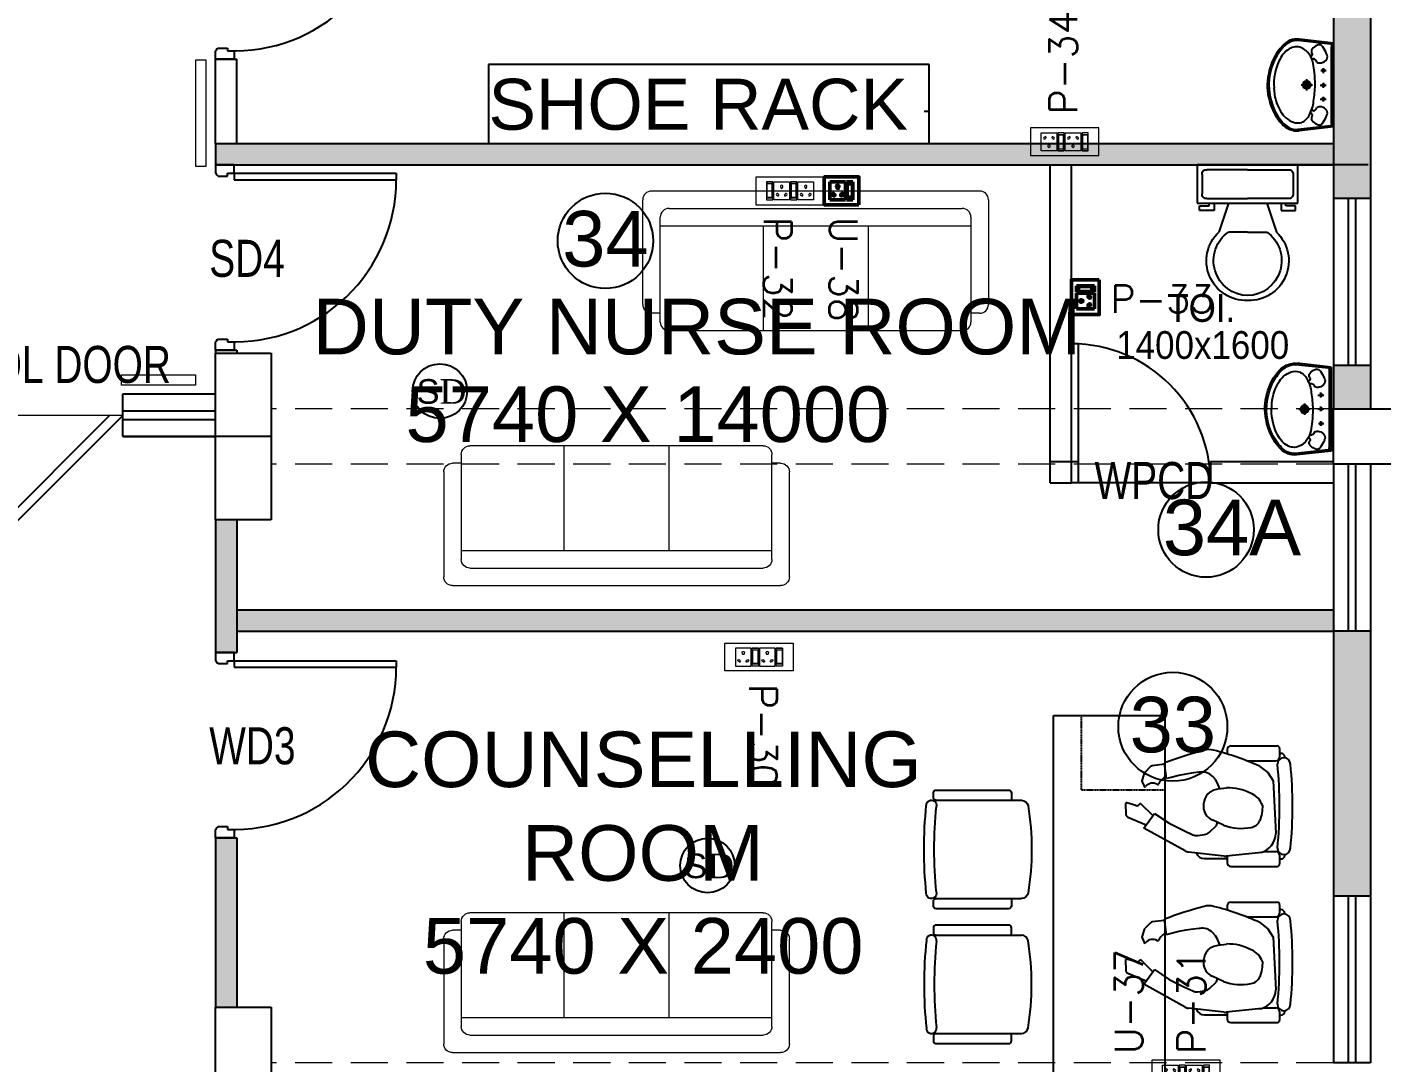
# Model space of a CAD drawing. Extents: x 11369658 to 11598203, y -3946797 to -3787209.
# Drawn here: x 11396796 to 11404104, y -3895836 to -3890248 of the extents above; entities that cross this region are included whole.
import ezdxf
from ezdxf.enums import TextEntityAlignment as Align

# ---------------------------------------------------------------- set-up
doc = ezdxf.new("R2010")
doc.units = 0
doc.header["$MEASUREMENT"] = 0
doc.linetypes.add('CENTER', pattern=[0])
doc.linetypes.add('HIDDEN', pattern=[0.375, 0.25, -0.125])
doc.layers.get('0').update_dxf_attribs({"linetype": 'CONTINUOUS'})
for name, color, linetype, lineweight in [('0.0', 8, 'CONTINUOUS', 0), ('ELE-1 NO 6-16A RAW POWER SOCKET', 1, 'CONTINUOUS', 0), ('ELE-2NOS OF 6-16 RAW POWER SOCKET', 1, 'CONTINUOUS', 20), ('ELE-POWER SOCKET TEXT', 7, 'CONTINUOUS', 5), ('FA-BELOW SMOKE DERECTOR', 1, 'CONTINUOUS', 25), ('WALL PANEL', 7, 'CONTINUOUS', 15)]:
    doc.layers.add(name, color=color, linetype=linetype, lineweight=lineweight)
for name, color, linetype in [('BEAM', 251, 'CONTINUOUS'), ('ELE-1NO 6-16A UPS SCOCKET', 223, 'CONTINUOUS'), ('SECTION', 251, 'CONTINUOUS')]:
    doc.layers.add(name, color=color, linetype=linetype)
doc.styles.add('ARIAL', font='arial.ttf', dxfattribs={"width": 0.75})
doc.styles.add('PDF Times New Roman', font='times.ttf')
doc.styles.get("Standard").update_dxf_attribs({"font": 'arial.ttf'})

# ---------------------------------------------------------------- blocks, each defined once
blk = doc.blocks.new('sofa 6')
for p, q in [((-1044.4, 890), (1044.4, 890)), ((-1100, 166.9), (-1100, 834.3)), ((-933.1, 778.7), (933.1, 778.7)), ((1100, 834.3), (1100, 166.9)), ((-988.8, 55.6), (-988.8, 723.1)), ((988.8, 723.1), (988.8, 55.6)), ((-988.8, 667.5), (988.8, 667.5)), ((-333.8, 667.5), (-333.8, 0)), ((333.7, 667.5), (333.7, 0)), ((-988.8, 111.2), (-1044.4, 111.2)), ((1044.4, 111.2), (988.8, 111.2)), ((933.1, 0), (-933.1, 0))]:
    blk.add_line(p, q)
for centre, start, end in [((-1044.4, 834.3), 90, 180), ((1044.4, 834.3), 0, 90), ((-933.1, 723.1), 90, 180), ((933.1, 723.1), 0, 90), ((-1044.4, 166.9), 180, 270), ((1044.4, 166.9), 270, 0), ((-933.1, 55.6), 180, 270), ((933.1, 55.6), 270, 0)]:
    blk.add_arc(centre, 55.6, start, end)
blk = doc.blocks.new('6 MODULES RAW POWER')
at = {"layer": 'ELE-2NOS OF 6-16 RAW POWER SOCKET', "color": 1, "ltscale": 300}
for p, q in [((-6.1, 92), (-6.1, 19.7)), ((-6.1, 92), (-6.1, 19.7)), ((19.1, 92), (-6.1, 92)), ((-6.1, 92), (19.1, 92)), ((-4, 84.2), (-4, 27.6)), ((17, 84.2), (-4, 84.2)), ((17, 27.6), (17, 84.2)), ((19.1, 19.7), (19.1, 92)), ((23.3, 92), (86.6, 92)), ((23.3, 19.7), (23.3, 92)), ((86.6, 92), (86.6, 19.7)), ((90.8, 92), (90.8, 19.7)), ((90.8, 92), (90.8, 19.7)), ((116, 92), (90.8, 92)), ((90.8, 92), (116, 92)), ((92.9, 84.2), (92.9, 27.6)), ((113.9, 84.2), (92.9, 84.2)), ((113.9, 27.6), (113.9, 84.2)), ((116, 19.7), (116, 92)), ((120.2, 19.7), (120.2, 92)), ((120.2, 92), (183.6, 92)), ((183.6, 92), (183.6, 19.7)), ((-6.1, 19.7), (19.1, 19.7)), ((-4, 30.1), (17, 30.1)), ((-4, 27.6), (17, 27.6)), ((86.6, 19.7), (23.3, 19.7)), ((90.8, 19.7), (116, 19.7)), ((92.9, 30.1), (113.9, 30.1)), ((92.9, 27.6), (113.9, 27.6)), ((183.6, 19.7), (120.2, 19.7))]:
    blk.add_line(p, q, dxfattribs=at)
blk.add_lwpolyline([(-48.5, 0), (226, 0), (226, 111.7), (-48.5, 111.7)], close=True, dxfattribs=at)
for centre, radius, start, end in [((55, 73.7), 4.93, 307.1584, 232.8416), ((55, 68.8), 3.14, 161.4031, 18.5969), ((151.9, 73.7), 4.93, 307.1584, 232.8416), ((151.9, 68.8), 3.14, 161.4031, 18.5969), ((36.9, 41.8), 4.25, 5.2689, 272.51), ((40.3, 38.8), 3.43, 202.6838, 75.0951), ((69.7, 38.8), 3.43, 104.9049, 337.3162), ((73, 41.8), 4.25, 267.49, 174.7311), ((133.8, 41.8), 4.25, 5.2689, 272.51), ((137.2, 38.8), 3.43, 202.6838, 75.0951), ((166.6, 38.8), 3.43, 104.9049, 337.3162), ((169.9, 41.8), 4.25, 267.49, 174.7311)]:
    blk.add_arc(centre, radius, start, end, dxfattribs=at)
blk = doc.blocks.new('6-16A RAW POWER SOCKET 3M')
at = {"layer": 'ELE-1 NO 6-16A RAW POWER SOCKET', "lineweight": 50}
for p, q in [((0, 57.9), (72.3, 57.9)), ((0, 57.9), (72.3, 57.9)), ((0, 32.7), (0, 57.9)), ((0, 57.9), (0, 32.7)), ((7.9, 55.8), (64.4, 55.8)), ((7.9, 34.8), (7.9, 55.8)), ((61.9, 55.8), (61.9, 34.8)), ((64.4, 55.8), (64.4, 34.8)), ((72.3, 57.9), (72.3, 32.7)), ((72.3, 32.7), (0, 32.7)), ((0, 28.5), (0, -34.8)), ((72.3, 28.5), (0, 28.5)), ((64.4, 34.8), (7.9, 34.8)), ((72.3, -34.8), (72.3, 28.5)), ((0, -34.8), (72.3, -34.8))]:
    blk.add_line(p, q, dxfattribs=at)
blk.add_lwpolyline([(92, 82.1), (92, -57.5), (-19.7, -57.5), (-19.7, 82.1)], close=True, dxfattribs=at)
for centre, radius, start, end in [((18.3, -3.1), 4.93, 37.1584, 322.8416), ((23.3, -3.1), 3.14, 251.4031, 108.5969), ((50.3, 14.9), 4.24, 357.49, 264.7311), ((53.2, 11.6), 3.43, 194.9049, 67.3162), ((50.3, -21.2), 4.24, 95.2689, 2.51), ((53.2, -17.8), 3.43, 292.6838, 165.0951)]:
    blk.add_arc(centre, radius, start, end, dxfattribs=at)
blk = doc.blocks.new('UPS 6-16A 3M UPS SOCKET')
at = {"layer": 'ELE-1NO 6-16A UPS SCOCKET', "color": 223, "lineweight": 50}
for p, q in [((0, 57.9), (72.3, 57.9)), ((0, 57.9), (72.3, 57.9)), ((0, 32.7), (0, 57.9)), ((0, 57.9), (0, 32.7)), ((7.9, 55.8), (64.4, 55.8)), ((7.9, 34.8), (7.9, 55.8)), ((61.9, 55.8), (61.9, 34.8)), ((64.4, 55.8), (64.4, 34.8)), ((72.3, 57.9), (72.3, 32.7)), ((72.3, 32.7), (0, 32.7)), ((0, 28.5), (0, -34.8)), ((72.3, 28.5), (0, 28.5)), ((64.4, 34.8), (7.9, 34.8)), ((72.3, -34.8), (72.3, 28.5)), ((0, -34.8), (72.3, -34.8))]:
    blk.add_line(p, q, dxfattribs=at)
blk.add_lwpolyline([(92, 82.1), (92, -57.5), (-19.7, -57.5), (-19.7, 82.1)], close=True, dxfattribs=at)
for centre, radius, start, end in [((18.3, -3.1), 4.93, 37.1584, 322.8416), ((23.2, -3.1), 3.14, 251.4031, 108.5969), ((50.3, 14.9), 4.25, 357.49, 264.7311), ((53.2, 11.6), 3.43, 194.9049, 67.3162), ((50.3, -21.1), 4.25, 95.2689, 2.51), ((53.2, -17.8), 3.43, 292.6838, 165.0951)]:
    blk.add_arc(centre, radius, start, end, dxfattribs=at)
blk = doc.blocks.new('ujikd5e')
at = {"layer": 'ELE-2NOS OF 6-16 RAW POWER SOCKET', "color": 181, "ltscale": 300}
for p, q in [((57.1, -26.9), (90.9, -26.9)), ((90.9, -26.9), (57.1, -26.9)), ((57.1, -26.9), (57.1, -123.9)), ((57.1, -26.9), (57.1, -123.9)), ((88.1, -37.5), (59.9, -37.5)), ((59.9, -37.5), (59.9, -113.4)), ((88.1, -113.4), (88.1, -37.5)), ((90.9, -123.9), (90.9, -26.9)), ((96.5, -123.9), (96.5, -26.9)), ((96.5, -26.9), (181.6, -26.9)), ((181.6, -26.9), (181.6, -123.9)), ((187.2, -26.9), (221, -26.9)), ((221, -26.9), (187.2, -26.9)), ((187.2, -26.9), (187.2, -123.9)), ((187.2, -26.9), (187.2, -123.9)), ((218.2, -37.5), (190, -37.5)), ((190, -37.5), (190, -113.4)), ((218.2, -113.4), (218.2, -37.5)), ((221, -123.9), (221, -26.9)), ((226.6, -26.9), (311.7, -26.9)), ((226.6, -123.9), (226.6, -26.9)), ((311.7, -26.9), (311.7, -123.9)), ((57.1, -123.9), (90.9, -123.9)), ((59.9, -110), (88.1, -110)), ((59.9, -113.4), (88.1, -113.4)), ((181.6, -123.9), (96.5, -123.9)), ((187.2, -123.9), (221, -123.9)), ((190, -110), (218.2, -110)), ((190, -113.4), (218.2, -113.4)), ((311.7, -123.9), (226.6, -123.9))]:
    blk.add_line(p, q, dxfattribs=at)
blk.add_lwpolyline([(0.1, -150.4), (368.6, -150.4), (368.6, -0.4), (0.1, -0.4)], close=True, dxfattribs=at)
for centre, radius, start, end in [((139.1, -51.5), 6.62, 307.15837, 232.84163), ((139.1, -58.1), 4.22, 161.40312, 18.59688), ((269.1, -51.5), 6.62, 307.15837, 232.84163), ((269.1, -58.1), 4.22, 161.40312, 18.59688), ((114.8, -94.4), 5.7, 5.26891, 272.51003), ((119.3, -98.3), 4.6, 202.68381, 75.09514), ((158.8, -98.3), 4.6, 104.90486, 337.31619), ((163.3, -94.4), 5.7, 267.48997, 174.73109), ((244.9, -94.4), 5.7, 5.26891, 272.51003), ((249.4, -98.3), 4.6, 202.68381, 75.09514), ((288.9, -98.3), 4.6, 104.90486, 337.31619), ((293.4, -94.4), 5.7, 267.48997, 174.73109)]:
    blk.add_arc(centre, radius, start, end, dxfattribs=at)
blk = doc.blocks.new('SMOKE DETECTOR')
at = {"layer": 'FA-BELOW SMOKE DERECTOR', "color": 7}
blk.add_circle((931029, -118294), 350, dxfattribs=at)
at = {"layer": 'FA-BELOW SMOKE DERECTOR', "insert": (930730, -118461), "char_height": 316.24, "attachment_point": 7, "style": 'PDF Times New Roman'}
blk.add_mtext('{\\fArial|b0|i0|c0|p34;S}D', dxfattribs=at)

msp = doc.modelspace()

# ---------------------------------------------------------------- hatches: boundary and pattern name
at = {"ltscale": 500}
for points in [[(11404042.5, -3889906.4), (11403842.5, -3889906.4), (11403842.5, -3891171.4), (11404042.5, -3891171.4)], [(11403842.5, -3890876.4), (11397812.5, -3890876.4), (11397812.5, -3890991.4), (11403842.5, -3890991.4)], [(11404042.5, -3892071.4), (11403842.5, -3892071.4), (11403842.5, -3892306.4), (11404042.5, -3892306.4)], [(11397927.5, -3892906.4), (11397812.5, -3892906.4), (11397812.5, -3893621.4), (11397927.5, -3893621.4)], [(11403842.5, -3893391.4), (11397927.5, -3893391.4), (11397927.5, -3893506.4), (11403842.5, -3893506.4)], [(11404042.5, -3893506.4), (11403842.5, -3893506.4), (11403842.5, -3894936.4), (11404042.5, -3894936.4)], [(11397927.5, -3894621.4), (11397812.5, -3894621.4), (11397812.5, -3895536.4), (11397927.5, -3895536.4)]]:
    msp.add_hatch(color=8, dxfattribs=at).paths.add_polyline_path(points)

# ---------------------------------------------------------------- linework, layer by layer
at = {"color": 8, "lineweight": 25}
for p, q in [((11403842.5, -3889906.4), (11403842.5, -3891171.4)), ((11404042.5, -3889906.4), (11404042.5, -3891171.4)), ((11403842.5, -3890342.1), (11403651, -3890320.7)), ((11403842.5, -3890334.2), (11403657.8, -3890313.5)), ((11397812.5, -3890376.4), (11397815, -3890376.4)), ((11397812.5, -3890421.4), (11397812.5, -3890376.4)), ((11397827.5, -3890361.4), (11397827.5, -3890363.9)), ((11397827.5, -3890361.4), (11397877.5, -3890361.4)), ((11397877.5, -3890361.4), (11397877.5, -3890376.4)), ((11397877.5, -3890376.4), (11397912.5, -3890376.4)), ((11397912.5, -3890376.4), (11397912.5, -3890421.4)), ((11403832.9, -3890771.5), (11403831.7, -3890353.6)), ((11403842.5, -3890786.6), (11403842.5, -3890334.2)), ((11397812.5, -3890421.4), (11397927.5, -3890421.4)), ((11397812.5, -3890876.4), (11397812.5, -3890421.4)), ((11397912.5, -3890421.4), (11397812.5, -3890421.4)), ((11397927.5, -3890876.4), (11397927.5, -3890421.4)), ((11403788.1, -3890469.6), (11403788.1, -3890495.9)), ((11403699.1, -3890589.7), (11403699.1, -3890529.4)), ((11403775.8, -3890481.7), (11403803.1, -3890481.7)), ((11403669.1, -3890559.5), (11403730.5, -3890559.5)), ((11403770.6, -3890561), (11403803.1, -3890561)), ((11403788.1, -3890548.9), (11403788.1, -3890575.1)), ((11403770.6, -3890635.8), (11403803.1, -3890635.8)), ((11403788.1, -3890623.7), (11403788.1, -3890649.9)), ((11401662.1, -3890703.4), (11401635, -3890703.4)), ((11403842.5, -3890778.6), (11403651, -3890800.1)), ((11403842.5, -3890786.6), (11403657.8, -3890807.3)), ((11397812.5, -3890876.4), (11397812.5, -3890991.4)), ((11397812.5, -3890876.4), (11403842.5, -3890876.4)), ((11397812.5, -3890991.4), (11403842.5, -3890991.4)), ((11397912.5, -3890991.4), (11397812.5, -3890991.4)), ((11397812.5, -3890991.4), (11397812.5, -3891036.4)), ((11397812.5, -3891036.4), (11397815, -3891036.4)), ((11397827.5, -3891051.4), (11397827.5, -3891048.9)), ((11397827.5, -3891051.4), (11397877.5, -3891051.4)), ((11397877.5, -3891051.4), (11397877.5, -3891036.4)), ((11397877.5, -3891036.4), (11397912.5, -3891036.4)), ((11397912.5, -3891036.4), (11397912.5, -3890991.4)), ((11397912.5, -3891036.4), (11397912.5, -3891071.4)), ((11397912.5, -3891036.4), (11398787.5, -3891036.4)), ((11398787.5, -3891036.4), (11398787.5, -3891071.4)), ((11402229.9, -3890991.4), (11403129.9, -3890991.4)), ((11402314.9, -3892706.4), (11402314.9, -3890991.4)), ((11402429.9, -3892706.4), (11402429.9, -3890991.4)), ((11403108.4, -3890991.4), (11403108.4, -3891198.3)), ((11403379.9, -3890991.4), (11403108.4, -3890991.4)), ((11403134.2, -3891043.1), (11403134.2, -3891146.5)), ((11403379.9, -3891017.2), (11403160.1, -3891017.2)), ((11403651.5, -3890991.4), (11403379.9, -3890991.4)), ((11403379.9, -3891017.2), (11403599.8, -3891017.2)), ((11403625.6, -3891043.1), (11403625.6, -3891146.5)), ((11403651.5, -3891198.3), (11403651.5, -3890991.4)), ((11397912.5, -3891071.4), (11398787.5, -3891071.4)), ((11403108.4, -3891198.3), (11403651.5, -3891198.3)), ((11403160.1, -3891172.4), (11403379.9, -3891172.4)), ((11403173, -3891211.2), (11403173, -3891198.3)), ((11403198.9, -3891198.3), (11403198.9, -3891237.1)), ((11403276.5, -3891198.3), (11403224.8, -3891353.4)), ((11403599.8, -3891172.4), (11403379.9, -3891172.4)), ((11403483.4, -3891198.3), (11403535.1, -3891353.4)), ((11403561, -3891198.3), (11403561, -3891237.1)), ((11403586.8, -3891211.2), (11403586.8, -3891198.3)), ((11403842.5, -3891171.4), (11404042.5, -3891171.4)), ((11403842.5, -3891171.4), (11403842.5, -3892071.4)), ((11403922.5, -3891171.4), (11403922.5, -3892071.4)), ((11403962.5, -3891171.4), (11403962.5, -3892071.4)), ((11404042.5, -3891171.4), (11404042.5, -3892071.4)), ((11403121.3, -3891211.2), (11403173, -3891211.2)), ((11403121.3, -3891237.1), (11403121.3, -3891211.2)), ((11403198.9, -3891237.1), (11403121.3, -3891237.1)), ((11403561, -3891237.1), (11403638.6, -3891237.1)), ((11403638.6, -3891211.2), (11403586.8, -3891211.2)), ((11403638.6, -3891237.1), (11403638.6, -3891211.2)), ((11403379.9, -3891353.4), (11403276.5, -3891353.4)), ((11403379.9, -3891353.4), (11403483.4, -3891353.4)), ((11397827.5, -3891931.4), (11397827.5, -3891933.9)), ((11397827.5, -3891931.4), (11397877.5, -3891931.4)), ((11397877.5, -3891931.4), (11397877.5, -3891946.4)), ((11397812.5, -3891946.4), (11397815, -3891946.4)), ((11397812.5, -3891991.4), (11397812.5, -3891946.4)), ((11397812.5, -3891991.4), (11397812.5, -3892006.4)), ((11397812.5, -3891991.4), (11397927.5, -3891991.4)), ((11397912.5, -3891991.4), (11397812.5, -3891991.4)), ((11397812.5, -3892906.4), (11397812.5, -3892006.4)), ((11397812.5, -3892006.4), (11398112.5, -3892006.4)), ((11397877.5, -3891946.4), (11397912.5, -3891946.4)), ((11397912.5, -3891946.4), (11397912.5, -3891991.4)), ((11397927.5, -3891991.4), (11397927.5, -3892006.4)), ((11398112.5, -3892006.4), (11398112.5, -3892906.4)), ((11402467.4, -3892706.4), (11402467.4, -3891957.3)), ((11403829.9, -3892090.4), (11403638.5, -3892069)), ((11403829.9, -3892082.4), (11403645.2, -3892061.7)), ((11403842.5, -3892071.4), (11403842.5, -3892306.4)), ((11403842.5, -3892071.4), (11404042.5, -3892071.4)), ((11404042.5, -3892071.4), (11404042.5, -3892306.4)), ((11403820.3, -3892097.6), (11403819.2, -3892515.5)), ((11403829.9, -3892082.4), (11403829.9, -3892534.9)), ((11397312.5, -3892226.4), (11397812.5, -3892226.4)), ((11403775.5, -3892245.4), (11403775.5, -3892219.1)), ((11403686.6, -3892279.3), (11403686.6, -3892339.6)), ((11403758, -3892233.3), (11403790.5, -3892233.3)), ((11403775.5, -3892320.2), (11403775.5, -3892293.9)), ((11397242.6, -3892342.2), (11396570.9, -3893014)), ((11397312.5, -3892343.1), (11396605.4, -3893050.2)), ((11397312.5, -3892318.4), (11397812.5, -3892318.4)), ((11397312.5, -3892364.4), (11397812.5, -3892364.4)), ((11403656.5, -3892309.6), (11403717.9, -3892309.6)), ((11403758, -3892308.1), (11403790.5, -3892308.1)), ((11403775.5, -3892399.4), (11403775.5, -3892373.2)), ((11403842.5, -3892606.4), (11403842.5, -3892306.4)), ((11403842.5, -3892306.4), (11404742.5, -3892306.4)), ((11403763.2, -3892387.3), (11403790.5, -3892387.3)), ((11397312.5, -3892456.4), (11397812.5, -3892456.4)), ((11402314.9, -3892706.4), (11402314.9, -3892591.4)), ((11402314.9, -3892591.4), (11402467.4, -3892591.4)), ((11403179.9, -3892591.4), (11403842.5, -3892591.4)), ((11403829.9, -3892526.9), (11403638.5, -3892548.4)), ((11403829.9, -3892534.9), (11403645.2, -3892555.6)), ((11404742.5, -3892606.4), (11403842.5, -3892606.4)), ((11404042.5, -3892606.4), (11403842.5, -3892606.4)), ((11403842.5, -3892606.4), (11403842.5, -3893506.4)), ((11403922.5, -3892606.4), (11403922.5, -3893506.4)), ((11403962.5, -3892606.4), (11403962.5, -3893506.4)), ((11404042.5, -3892606.4), (11404042.5, -3893506.4)), ((11402314.9, -3892706.4), (11402429.9, -3892706.4)), ((11402314.9, -3892706.4), (11402429.9, -3892706.4)), ((11403179.9, -3892706.4), (11402429.9, -3892706.4)), ((11403179.9, -3892706.4), (11403842.5, -3892706.4)), ((11397812.5, -3892906.4), (11397812.5, -3893621.4)), ((11398112.5, -3892906.4), (11397812.5, -3892906.4)), ((11397927.5, -3892906.4), (11397927.5, -3893621.4)), ((11397927.5, -3893391.4), (11403842.5, -3893391.4)), ((11397927.5, -3893506.4), (11403842.5, -3893506.4)), ((11403842.5, -3893506.4), (11403842.5, -3894936.4)), ((11404042.5, -3893506.4), (11403842.5, -3893506.4)), ((11404042.5, -3893506.4), (11404042.5, -3894936.4)), ((11397812.5, -3893621.4), (11397927.5, -3893621.4)), ((11397912.5, -3893621.4), (11397812.5, -3893621.4)), ((11397812.5, -3893621.4), (11397812.5, -3893666.4)), ((11397812.5, -3893666.4), (11397815, -3893666.4)), ((11397827.5, -3893681.4), (11397827.5, -3893678.9)), ((11397827.5, -3893681.4), (11397877.5, -3893681.4)), ((11397877.5, -3893681.4), (11397877.5, -3893666.4)), ((11397877.5, -3893666.4), (11397912.5, -3893666.4)), ((11397912.5, -3893666.4), (11397912.5, -3893621.4)), ((11397912.5, -3893666.4), (11397912.5, -3893701.4)), ((11397912.5, -3893666.4), (11398787.5, -3893666.4)), ((11398787.5, -3893666.4), (11398787.5, -3893701.4)), ((11397912.5, -3893701.4), (11398787.5, -3893701.4)), ((11402332.6, -3895906.4), (11402332.6, -3893962.6)), ((11402332.6, -3893962.6), (11402932.6, -3893962.6)), ((11402932.6, -3893962.6), (11402932.6, -3895906.4)), ((11403290.1, -3894126.1), (11403538.6, -3894126.1)), ((11403270.1, -3894146.1), (11403270.1, -3894169.6)), ((11403552.3, -3894139.8), (11403552.3, -3894186.2)), ((11403552.3, -3894166.1), (11403559.6, -3894166.1)), ((11403580.1, -3894186.6), (11403580.1, -3894190)), ((11402822.8, -3894273.2), (11402810.8, -3894308.9)), ((11402856.8, -3894237.4), (11402826.5, -3894267.3)), ((11402932.5, -3894225), (11402865.5, -3894233.1)), ((11402943, -3894302.4), (11402931.8, -3894218.2)), ((11403087.5, -3894271.5), (11403046.4, -3894277.9)), ((11403119.3, -3894267.9), (11403087.5, -3894271.5)), ((11403121.6, -3894267.5), (11403119.3, -3894267.9)), ((11403374.6, -3894206.1), (11403532.4, -3894206.1)), ((11403446.2, -3894236.2), (11403489.5, -3894270.1)), ((11403489.5, -3894270.1), (11403517.6, -3894314.9)), ((11402811.1, -3894319.4), (11402821.2, -3894343.7)), ((11402967.7, -3894295.9), (11402943, -3894302.4)), ((11403009.6, -3894285.1), (11402967.7, -3894295.9)), ((11403046.4, -3894277.9), (11403009.6, -3894285.1)), ((11403207.1, -3894307.2), (11403191.9, -3894291.4)), ((11403217.2, -3894326.7), (11403207.1, -3894307.2)), ((11403230.6, -3894356.8), (11403217.2, -3894326.7)), ((11403517.6, -3894314.9), (11403533, -3894599.1)), ((11401685.3, -3894404.4), (11401685.3, -3894379.4)), ((11401700.3, -3894364.4), (11402090.9, -3894364.4)), ((11401700.3, -3894419.4), (11402161.1, -3894419.4)), ((11402105.9, -3894379.4), (11402105.9, -3894419.4)), ((11403178.2, -3894373.1), (11403197.7, -3894363)), ((11403197.7, -3894363), (11403220.8, -3894358)), ((11403220.8, -3894358), (11403266.3, -3894352.3)), ((11402721, -3894439.6), (11402722.9, -3894494.5)), ((11402777.6, -3894448.1), (11402728.3, -3894433.9)), ((11402797.3, -3894440.5), (11402795.9, -3894442.2)), ((11402868.6, -3894501.5), (11402805.8, -3894440)), ((11402819.6, -3894569.3), (11402877.4, -3894490)), ((11402877.4, -3894490), (11402957.4, -3894543.5)), ((11403458.9, -3894477.6), (11403455.3, -3894499.2)), ((11403459.7, -3894446.5), (11403458.9, -3894477.6)), ((11397827.5, -3894561.4), (11397827.5, -3894563.9)), ((11397827.5, -3894561.4), (11397877.5, -3894561.4)), ((11397877.5, -3894561.4), (11397877.5, -3894576.4)), ((11402733.5, -3894509.8), (11402832.4, -3894551.3)), ((11402957.4, -3894543.5), (11403035.3, -3894583.2)), ((11403173.8, -3894591.9), (11403212.8, -3894556.1)), ((11403250.3, -3894553.9), (11403188.2, -3894524.7)), ((11403212.8, -3894556.1), (11403218.2, -3894539.4)), ((11403455.3, -3894499.2), (11403445.9, -3894528.8)), ((11397812.5, -3894576.4), (11397815, -3894576.4)), ((11397812.5, -3894621.4), (11397812.5, -3894576.4)), ((11397812.5, -3894621.4), (11397927.5, -3894621.4)), ((11397812.5, -3894621.4), (11397812.5, -3895536.4)), ((11397912.5, -3894621.4), (11397812.5, -3894621.4)), ((11397877.5, -3894576.4), (11397912.5, -3894576.4)), ((11397912.5, -3894576.4), (11397912.5, -3894621.4)), ((11397927.5, -3894621.4), (11397927.5, -3895536.4)), ((11403043.2, -3894692.5), (11402819.6, -3894569.3)), ((11403035.3, -3894583.2), (11403084.2, -3894605.4)), ((11403111.7, -3894609.5), (11403146.7, -3894604.7)), ((11403252.7, -3894720.4), (11403061.6, -3894698.4)), ((11403439.3, -3894702.4), (11403263.6, -3894720.4)), ((11403450.6, -3894700.9), (11403439.3, -3894702.4)), ((11403465, -3894696.1), (11403532.4, -3894696.1)), ((11403147.4, -3894734.2), (11403270.1, -3894734.2)), ((11403270.1, -3894719.8), (11403270.1, -3894756.1)), ((11403290.1, -3894776.1), (11403538.6, -3894776.1)), ((11403552.3, -3894716), (11403552.3, -3894762.4)), ((11403552.3, -3894736.1), (11403559.6, -3894736.1)), ((11403580.1, -3894712.2), (11403580.1, -3894715.6)), ((11401685.3, -3894989.4), (11401685.3, -3894964.4)), ((11401700.3, -3894949.4), (11402161.1, -3894949.4)), ((11402105.9, -3894949.4), (11402105.9, -3894989.4)), ((11403270.1, -3894989), (11403270.1, -3895012.5)), ((11403290.1, -3894969), (11403538.6, -3894969)), ((11403552.3, -3894982.6), (11403552.3, -3895029.1)), ((11404042.5, -3894936.4), (11403842.5, -3894936.4)), ((11403842.5, -3894936.4), (11403842.5, -3895836.4)), ((11403922.5, -3894936.4), (11403922.5, -3895836.4)), ((11403962.5, -3894936.4), (11403962.5, -3895836.4)), ((11404042.5, -3894936.4), (11404042.5, -3895836.4)), ((11402090.9, -3895004.4), (11401700.3, -3895004.4)), ((11402932.5, -3895067.9), (11402865.5, -3895076)), ((11402943, -3895145.2), (11402931.8, -3895061.1)), ((11403374.6, -3895049), (11403532.4, -3895049)), ((11403552.3, -3895009), (11403559.6, -3895009)), ((11403580.1, -3895029.5), (11403580.1, -3895032.9)), ((11401685.3, -3895107.3), (11401685.3, -3895132.3)), ((11402090.9, -3895092.3), (11401700.3, -3895092.3)), ((11401700.3, -3895147.3), (11402161.1, -3895147.3)), ((11402105.9, -3895147.3), (11402105.9, -3895107.3)), ((11402822.8, -3895116.1), (11402810.8, -3895151.7)), ((11402856.8, -3895080.3), (11402826.5, -3895110.2)), ((11402967.7, -3895138.8), (11402943, -3895145.2)), ((11403009.6, -3895128), (11402967.7, -3895138.8)), ((11403046.4, -3895120.8), (11403009.6, -3895128)), ((11403087.5, -3895114.4), (11403046.4, -3895120.8)), ((11403119.3, -3895110.8), (11403087.5, -3895114.4)), ((11403121.6, -3895110.4), (11403119.3, -3895110.8)), ((11403207.1, -3895150.1), (11403191.9, -3895134.2)), ((11403217.2, -3895169.6), (11403207.1, -3895150.1)), ((11403446.2, -3895079), (11403489.5, -3895113)), ((11403489.5, -3895113), (11403517.6, -3895157.8)), ((11402811.1, -3895162.3), (11402821.2, -3895186.5)), ((11403178.2, -3895216), (11403197.7, -3895205.9)), ((11403197.7, -3895205.9), (11403220.8, -3895200.9)), ((11403230.6, -3895199.6), (11403217.2, -3895169.6)), ((11403220.8, -3895200.9), (11403266.3, -3895195.1)), ((11403517.6, -3895157.8), (11403533, -3895442)), ((11402721, -3895282.5), (11402722.9, -3895337.4)), ((11402777.6, -3895290.9), (11402728.3, -3895276.8)), ((11402797.3, -3895283.4), (11402795.9, -3895285.1)), ((11402868.6, -3895344.4), (11402805.8, -3895282.8)), ((11403459.7, -3895289.4), (11403458.9, -3895320.4)), ((11402733.5, -3895352.7), (11402832.4, -3895394.2)), ((11402819.6, -3895412.2), (11402877.4, -3895332.9)), ((11402877.4, -3895332.9), (11402957.4, -3895386.3)), ((11403250.3, -3895396.8), (11403188.2, -3895367.6)), ((11403455.3, -3895342.1), (11403445.9, -3895371.7)), ((11403458.9, -3895320.4), (11403455.3, -3895342.1)), ((11403043.2, -3895535.4), (11402819.6, -3895412.2)), ((11402957.4, -3895386.3), (11403035.3, -3895426.1)), ((11403035.3, -3895426.1), (11403084.2, -3895448.3)), ((11403173.8, -3895434.8), (11403212.8, -3895398.9)), ((11403212.8, -3895398.9), (11403218.2, -3895382.3)), ((11403111.7, -3895452.3), (11403146.7, -3895447.6)), ((11403252.7, -3895563.3), (11403061.6, -3895541.3)), ((11403147.4, -3895577.1), (11403270.1, -3895577.1)), ((11403439.3, -3895545.3), (11403263.6, -3895563.3)), ((11403270.1, -3895562.7), (11403270.1, -3895599)), ((11403450.6, -3895543.8), (11403439.3, -3895545.3)), ((11403465, -3895539), (11403532.4, -3895539)), ((11403552.3, -3895558.9), (11403552.3, -3895605.3)), ((11403552.3, -3895579), (11403559.6, -3895579)), ((11403580.1, -3895555.1), (11403580.1, -3895558.5)), ((11403290.1, -3895619), (11403538.6, -3895619)), ((11401685.3, -3895692.3), (11401685.3, -3895717.3)), ((11401700.3, -3895677.3), (11402161.1, -3895677.3)), ((11401700.3, -3895732.3), (11402090.9, -3895732.3)), ((11402105.9, -3895717.3), (11402105.9, -3895677.3)), ((11404042.5, -3895836.4), (11403842.5, -3895836.4))]:
    msp.add_line(p, q, dxfattribs=at)
at = {"color": 8, "lineweight": 25, "ltscale": 500}
for p, q in [((11401662.1, -3890449.2), (11399285.1, -3890449.2)), ((11399285.1, -3890449.2), (11399285.1, -3890876.4)), ((11401662.1, -3890876.4), (11401662.1, -3890449.2)), ((11399285.1, -3890876.4), (11401662.1, -3890876.4)), ((11404029.9, -3890991.4), (11403129.9, -3890991.4)), ((11397312.5, -3892456.4), (11397312.5, -3892226.4)), ((11397312.5, -3892226.4), (11397562.5, -3892226.4)), ((11398112.5, -3892456.4), (11397312.5, -3892456.4)), ((11397812.5, -3896436.4), (11397812.5, -3895536.4)), ((11397812.5, -3895536.4), (11398112.5, -3895536.4)), ((11398112.5, -3895536.4), (11398112.5, -3896436.4))]:
    msp.add_line(p, q, dxfattribs=at)
at = {"color": 8, "linetype": 'HIDDEN', "lineweight": 25}
for p, q in [((11402482.6, -3893962.6), (11402482.6, -3894362.6)), ((11402482.6, -3894362.6), (11402932.6, -3894362.6))]:
    msp.add_line(p, q, dxfattribs=at)
at = {"color": 8, "lineweight": -3, "ltscale": 500}
for centre, radius in [((11399915.8, -3891401.1), 257.3), ((11403155.8, -3892958.9), 257.3), ((11402976.7, -3894022.5), 293.8)]:
    msp.add_circle(centre, radius, dxfattribs=at)
at = {"color": 8}
for centre, radius, start, end in [((11397912.5, -3889501.4), 875, 267.70756, 0), ((11397827.5, -3890376.4), 12.5, 90, 180), ((11397827.5, -3891036.4), 12.5, 180, 270), ((11397912.5, -3891071.4), 875, 267.70756, 0), ((11397827.5, -3891946.4), 12.5, 90, 180), ((11397827.5, -3893666.4), 12.5, 180, 270), ((11397912.5, -3893701.4), 875, 267.70756, 0), ((11403290.1, -3894146.1), 20, 90, 180), ((11403538.6, -3894139.8), 13.7, 0, 90), ((11403713.5, -3896275.8), 2201.1, 104.943, 110.80249), ((11403171.7, -3894245.8), 100, 75.70768, 104.943), ((11402819.5, -3895628.4), 1526.8, 65.76561, 75.70768), ((11403532.4, -3894186.2), 19.9, 270, 0), ((11403576.1, -3894225), 35.2, 0, 180), ((11403559.6, -3894186.6), 20.5, 0, 90), ((11402837, -3894278), 15, 134.71441, 161.33196), ((11402867.3, -3894248), 15, 96.9015, 134.71441), ((11403134, -3894346.6), 80, 43.62382, 98.92866), ((11401284.8, -3894451.1), 2267.5, 354.2765, 5.7235), ((11401285, -3894451.1), 2337.2, 354.44787, 5.55213), ((11402825, -3894313.7), 15, 161.33196, 202.4991), ((11402825.8, -3894341.7), 5, 202.4991, 320.58621), ((11402867.7, -3894376.2), 49.2, 58.82238, 140.58621), ((11402895.7, -3894329.8), 5, 238.82238, 337.3237), ((11402965.5, -3894358.9), 70.6, 109.74803, 157.3237), ((11403248.8, -3894451.6), 106.9, 149.54378, 181.19433), ((11403224.5, -3894436), 78.1, 126.3957, 150.40995), ((11403272.9, -3894622.3), 270.6, 62.20691, 91.39775), ((11403359.2, -3894481.7), 106.5, 19.27759, 67.97005), ((11402726.7, -3894439.4), 5.76, 73.94472, 182.02787), ((11402782.4, -3894431.5), 17.3, 253.94472, 321.63852), ((11402801.8, -3894444.1), 5.76, 45.52302, 141.63852), ((11403219.5, -3894453.7), 77.6, 180.06178, 246.25462), ((11397827.5, -3894576.4), 12.5, 90, 180), ((11402740.2, -3894493.9), 17.3, 182.02787, 247.24951), ((11403345.9, -3894291.3), 279.5, 249.98898, 281.08335), ((11403387.1, -3894502.3), 64.5, 281.25162, 335.76139), ((11403104.9, -3894559.9), 50, 245.5623, 277.75503), ((11403140, -3894555.1), 50, 277.75503, 312.61873), ((11403422.5, -3894593.9), 110.6, 284.70655, 357.32506), ((11403067.3, -3894648.7), 50, 241.15891, 263.43344), ((11403147.4, -3894685), 49.2, 201.40875, 270), ((11403532.4, -3894716), 19.9, 0, 90), ((11403576.1, -3894677.2), 35.2, 180, 0), ((11403258.5, -3894670.7), 50, 263.43344, 275.86997), ((11403290.1, -3894756.1), 20, 180, 270), ((11403538.6, -3894762.4), 13.7, 270, 0), ((11403559.6, -3894715.6), 20.5, 270, 0), ((11403713.5, -3897118.7), 2201.1, 104.943, 110.80249), ((11403171.7, -3895088.6), 100, 75.70768, 104.943), ((11402819.5, -3896471.3), 1526.8, 65.76561, 75.70768), ((11403290.1, -3894989), 20, 90, 180), ((11403538.6, -3894982.6), 13.7, 0, 90), ((11402867.3, -3895090.9), 15, 96.9015, 134.71441), ((11403532.4, -3895029.1), 19.9, 270, 0), ((11403576.1, -3895067.9), 35.2, 0, 180), ((11401284.8, -3895294), 2267.5, 354.2765, 5.7235), ((11403559.6, -3895029.5), 20.5, 0, 90), ((11401285, -3895294), 2337.2, 354.44787, 5.55213), ((11401674.4, -3895174.5), 27.5, 349.1508, 180), ((11401700.3, -3895107.3), 15, 90, 180), ((11401700.3, -3895132.3), 15, 180, 270), ((11401696.7, -3895163.9), 17, 77.50188, 125.19069), ((11402090.9, -3895107.3), 15, 0, 90), ((11402161.1, -3895182.3), 35, 9.34428, 90), ((11402837, -3895120.9), 15, 134.71441, 161.33196), ((11402965.5, -3895201.8), 70.6, 109.74803, 157.3237), ((11403134, -3895189.4), 80, 43.62382, 98.92866), ((11403983.2, -3895412.3), 2348.3, 174.18868, 185.81132), ((11404038.2, -3895412.3), 2348.3, 174.31554, 185.68446), ((11400763.3, -3895412.3), 1451.5, 350.65572, 9.34428), ((11402825, -3895156.5), 15, 161.33196, 202.4991), ((11402825.8, -3895184.6), 5, 202.4991, 320.58621), ((11402867.7, -3895219), 49.2, 58.82238, 140.58621), ((11402895.7, -3895172.7), 5, 238.82238, 337.3237), ((11403224.5, -3895278.8), 78.1, 126.3957, 150.40995), ((11403272.9, -3895465.2), 270.6, 62.20691, 91.39775), ((11402726.7, -3895282.3), 5.76, 73.94472, 182.02787), ((11402782.4, -3895274.3), 17.3, 253.94472, 321.63852), ((11402801.8, -3895286.9), 5.76, 45.52302, 141.63852), ((11403248.8, -3895294.5), 106.9, 149.54378, 181.19433), ((11403359.2, -3895324.6), 106.5, 19.27759, 67.97005), ((11402740.2, -3895336.8), 17.3, 182.02787, 247.24951), ((11403219.5, -3895296.6), 77.6, 180.06178, 246.25462), ((11403140, -3895398), 50, 277.75503, 312.61873), ((11403345.9, -3895134.1), 279.5, 249.98898, 281.08335), ((11403387.1, -3895345.2), 64.5, 281.25162, 335.76139), ((11403422.5, -3895436.8), 110.6, 284.70655, 357.32506), ((11403104.9, -3895402.8), 50, 245.5623, 277.75503), ((11403067.3, -3895491.6), 50, 241.15891, 263.43344), ((11403147.4, -3895527.9), 49.2, 201.40875, 270), ((11403258.5, -3895513.6), 50, 263.43344, 275.86997), ((11403532.4, -3895558.9), 19.9, 0, 90), ((11403576.1, -3895520.1), 35.2, 180, 0), ((11403559.6, -3895558.5), 20.5, 270, 0), ((11401674.4, -3895650.1), 27.5, 180, 10.8492), ((11402161.1, -3895642.3), 35, 270, 350.65572), ((11403290.1, -3895599), 20, 180, 270), ((11403538.6, -3895605.3), 13.7, 270, 0), ((11401700.3, -3895692.3), 15, 90, 180), ((11401700.3, -3895717.3), 15, 180, 270), ((11401696.7, -3895660.7), 17, 234.80931, 282.49812), ((11402090.9, -3895717.3), 15, 270, 0)]:
    msp.add_arc(centre, radius, start, end, dxfattribs=at)
for centre, major_axis, start_param, end_param in [((11403644.6, -3890412), (0.8, 99.5), -0.125159, 0.856112), ((11403646.5, -3890415), (-0.5, 94.4), -0.054017, 0.833757), ((11403782.7, -3890549), (-1.4, 293.9), 0.804856, 1.40941), ((11403775, -3890542.4), (11, 275.1), 0.846734, 1.221107), ((11403678.4, -3890483.5), (2.9, 139.6), 0.576882, 1.213105), ((11403642.7, -3890424.8), (0.1, 70.9), -0.40399, 0.566938), ((11403624.3, -3890459.1), (-1, 109.8), -1.440137, -0.445266), ((11403742, -3890378), (0, 17.9), 0.882648, 2.262708), ((11403774.8, -3890399.2), (3.4, 56.8), 0.379746, 1.01998), ((11403722, -3890395.3), (-6.08, 6.08), 3.296798, 4.694232), ((11403766.5, -3890363.6), (-0.6, 20.7), -1.132171, 0.450845), ((11403687.5, -3890434.3), (2.7, 126.1), -1.207179, -0.861336), ((11403776.3, -3890408.1), (0, 34), 4.338853, 5.20169), ((11403864.8, -3890359.2), (-1.1, 33.5), 0.694157, 1.369781), ((11403797.3, -3890560), (0.6, 302.7), 1.157347, 1.954171), ((11403819.2, -3890555.7), (3.6, 297.5), 1.153879, 1.650158), ((11403721.8, -3890397.5), (-5.47, 5.47), 2.097053, 3.541808), ((11403736, -3890426.6), (0.96, 7.33), -0.597665, 1.503396), ((11403445.2, -3890514.7), (-2.8, 296.4), -1.506456, -1.338998), ((11403728.2, -3890444.7), (2.2, 26.7), -1.201141, -0.409766), ((11403769.8, -3890409.5), (-0.3, 31.9), 2.60946, 3.411534), ((11403767.7, -3890392.2), (1.8, 49.2), 3.400756, 4.136141), ((11403759.8, -3890564.2), (-0.1, 274.2), 1.345964, 1.864545), ((11403699.1, -3890559.5), (-2, 21.5), 1.478237, 7.761422), ((11403699.1, -3890559.5), (-0.1, 15.5), 1.557902, 7.841087), ((11403012.1, -3890563.6), (1.9, 732.1), -1.563964, -1.471373), ((11403788.1, -3890481.7), (0.66, 6.4), 1.676337, 7.959522), ((11403769.8, -3890573.5), (-4.3, 247.5), 1.562587, 2.09557), ((11403699.1, -3890559.5), (-2.5, 10.6), 1.34154, 7.624725), ((11402944.2, -3890525.8), (-32.8, 800.1), 4.518223, 4.628131), ((11403788.1, -3890561), (-2.72, 5.82), 1.146023, 7.429208), ((11403776.2, -3890575.8), (1.1, 287), 1.813318, 2.32714), ((11403707.8, -3890614.2), (-9.9, 200), 1.817791, 2.231365), ((11403569.2, -3890636.3), (2.6, 166.8), 4.196959, 4.657407), ((11403735.7, -3890690.7), (-0.05, 8.55), 1.445384, 3.786765), ((11403728.2, -3890673.9), (-3.5, 26.6), 3.50299, 4.294365), ((11403769.8, -3890709.1), (-0.3, 31.9), -0.288141, 0.513933), ((11403767.7, -3890726.5), (1.4, 49.2), -0.930894, -0.195509), ((11403788.1, -3890635.8), (0.66, 6.4), 1.676337, 7.959522), ((11403660.5, -3890679.8), (1, 123.1), 2.13457, 2.647227), ((11403669.2, -3890642.4), (-0.6, 126), 2.051585, 2.800281), ((11403651.1, -3890669.6), (0.7, 94.7), 2.897376, 3.369822), ((11403639.7, -3890688.6), (-0.6, 80.1), 3.547154, 4.292207), ((11403721, -3890721.9), (6.17, 6.17), 5.925575, 7.59792), ((11403742, -3890740.7), (0.2, 17.9), 0.892603, 2.272663), ((11403722, -3890723.3), (6.08, 6.08), 4.730546, 6.12798), ((11403774.8, -3890719.4), (-0.4, 56.9), 2.173486, 2.81372), ((11403766.5, -3890755.1), (-0.7, 20.7), 2.625882, 4.208898), ((11403687.5, -3890684.3), (9.9, 125.7), 4.103572, 4.449415), ((11403776.3, -3890710.6), (0.1, 34), 4.22603, 5.088867), ((11403645, -3890700.6), (2.6, 106), 2.334166, 2.966186), ((11403644, -3890722.3), (-0.3, 78.1), 2.557679, 3.226996), ((11403647.6, -3890724.7), (0.3, 83.2), 2.85234, 3.266974), ((11403857, -3890766.7), (0.1, 24.7), 1.769519, 2.513612), ((11402429.9, -3892706.4), (-749.5, 27.6), 3.178452, 4.749248)]:
    msp.add_ellipse(centre, major_axis=major_axis, ratio=1, start_param=start_param, end_param=end_param, dxfattribs=at)
at = {"color": 8, "extrusion": (0, 0, -1)}
for centre, major_axis, start_param, end_param in [((11403156.9, -3891039.9), (16.2, 16.2), 3.785094, 5.639684), ((11403603, -3891039.9), (16.2, 16.2), 5.35589, 7.21048), ((11403156.9, -3891149.8), (16.2, -16.2), 0.643501, 2.498091), ((11403603, -3891149.8), (16.2, -16.2), -0.927295, 0.927295), ((11403372.1, -3891508.7), (151.4, 151.4), 2.319632, 4.738539), ((11403385.5, -3891507.8), (133.6, -133.6), 0.814663, 3.31238), ((11403387.8, -3891508.7), (151.4, -151.4), 4.686239, 7.105146), ((11403374.4, -3891507.8), (133.6, -133.6), 4.541602, 7.039318), ((11403632.5, -3892168.4), (0.1, -106), 2.310552, 2.942572), ((11403631.5, -3892146.8), (0, -78.1), 2.562376, 3.231693), ((11403635.1, -3892144.4), (0.1, -83.2), 2.850118, 3.264751), ((11403763.6, -3892293.2), (-0.2, -287), 1.808981, 2.322804), ((11403695.3, -3892254.9), (0.2, -200.3), 1.868215, 2.281789), ((11403648, -3892189.3), (0.1, -123.1), 2.127435, 2.640092), ((11403656.7, -3892226.7), (-0.2, -126), 2.054055, 2.802751), ((11403638.6, -3892199.5), (0, -94.7), 2.890537, 3.362984), ((11403627.2, -3892180.4), (0, -80.1), 3.554495, 4.299548), ((11403556.7, -3892232.8), (-0.1, -166.8), 4.181112, 4.641559), ((11403708.5, -3892147.2), (-6.17, -6.17), 4.354779, 6.027124), ((11403729.4, -3892128.4), (0, -17.9), 0.880848, 2.260908), ((11403762.3, -3892149.6), (-0.3, -56.9), 2.176458, 2.816691), ((11403709.5, -3892145.7), (6.08, -6.08), 4.730546, 6.12798), ((11403753.9, -3892114), (0, -20.7), 2.661884, 4.2449), ((11403675, -3892184.7), (0.3, -126.1), 4.027191, 4.373034), ((11403763.8, -3892158.4), (0, -34), 4.222121, 5.084958), ((11403844.5, -3892102.3), (0, -24.7), 1.765467, 2.50956), ((11403747.3, -3892304.8), (0.1, -274.2), 1.346594, 1.865175), ((11403784.7, -3892309), (0, -302.7), 1.155365, 1.952189), ((11403757.3, -3892295.6), (0, -247.5), 1.579809, 2.112792), ((11403723.2, -3892178.3), (0.03, -8.55), 1.455188, 3.796569), ((11402931.7, -3892343.2), (-0.8, -800.7), 4.558159, 4.668067), ((11403715.6, -3892195.1), (-0.2, -26.8), 3.628858, 4.420234), ((11403757.3, -3892159.9), (0.1, -31.9), -0.276767, 0.525307), ((11403755.2, -3892142.6), (-0.1, -49.2), -0.960797, -0.225412), ((11403775.5, -3892233.3), (-0.02, -6.43), 3.139035, 9.42222), ((11403806.6, -3892313.3), (0, -297.5), 1.141495, 1.637774), ((11403686.6, -3892309.6), (0, -21.6), 3.141254, 9.424439), ((11403686.6, -3892309.6), (0.1, -15.5), 3.145308, 9.428493), ((11403686.6, -3892309.6), (0, -10.9), 3.142047372431534, 9.42523267961112), ((11403770.2, -3892320), (0.1, -293.9), 0.809856, 1.41441), ((11402999.6, -3892305.5), (-0.1, -732.1), -1.56667, -1.474079), ((11403775.5, -3892308.1), (-0.08, -6.43), 3.12883, 9.412015), ((11403762.5, -3892326.6), (0, -275.4), 0.806541, 1.180915), ((11403665.9, -3892385.5), (0.2, -139.7), 0.557563, 1.193786), ((11403611.8, -3892409.9), (0, -109.8), -1.431017, -0.436146), ((11403723.4, -3892442.4), (0, -7.39), -0.727724, 1.373337), ((11403432.7, -3892354.4), (0.3, -296.4), -1.495794, -1.328336), ((11403715.6, -3892424.3), (0.2, -26.8), -1.278641, -0.487266), ((11403757.3, -3892459.5), (0, -31.9), 2.620328, 3.422401), ((11403755.2, -3892476.9), (-0.3, -49.2), 3.359735, 4.09512), ((11403775.5, -3892387.3), (-0.02, -6.43), 3.139035, 9.42222), ((11403633.9, -3892454.1), (-0.1, -94.4), -0.049658, 0.838116), ((11403630.2, -3892444.2), (0, -70.9), -0.405199, 0.56573), ((11403709.3, -3892471.5), (-5.47, -5.47), 2.097053, 3.541809), ((11403729.4, -3892491), (0, -17.9), 0.880684, 2.260744), ((11403709.5, -3892473.7), (6.08, -6.08), 4.867594, 6.265028), ((11403762.3, -3892469.8), (0.3, -56.9), 0.324902, 0.965135), ((11403753.9, -3892505.4), (0, -20.7), -1.101507, 0.481509), ((11403675, -3892434.7), (-1.1, -126.1), -1.238036, -0.892193), ((11403763.8, -3892461), (0, -34), 4.33982, 5.202657), ((11403852.2, -3892509.9), (0, -33.5), 0.727251, 1.402875), ((11403632.1, -3892457), (0, -99.5), -0.132539, 0.848731), ((11401674.4, -3894446.6), (-16.8, 21.7), -0.912154, 2.418793), ((11401700.3, -3894379.4), (-10.6, 10.6), 5.497787, 7.068583), ((11401700.3, -3894404.4), (10.6, 10.6), 2.356194, 3.926991), ((11401696.7, -3894436.1), (-12, 12), 0.171205, 1.003531), ((11402090.9, -3894379.4), (10.6, 10.6), -0.785398, 0.785398), ((11402161.1, -3894454.4), (24.7, 24.7), -0.785398, 0.62231), ((11403983.2, -3894684.4), (111.9, 2345.7), 4.563294, 4.766147), ((11404038.2, -3894684.4), (468, 2301.2), 4.412524, 4.610949), ((11400763.3, -3894684.4), (1451.5, 0), -0.163086, 0.163091), ((11401674.4, -3894922.2), (16.5, 22), 0.737022, 4.067969), ((11402161.1, -3894914.4), (-24.7, 24.7), 2.519283, 3.926991), ((11401700.3, -3894964.4), (-10.6, 10.6), 5.497787, 7.068583), ((11401700.3, -3894989.4), (10.6, 10.6), 2.356194, 3.926991), ((11401696.7, -3894932.8), (12, 12), 2.138061, 2.970388), ((11402090.9, -3894989.4), (-10.6, 10.6), 2.356194, 3.926991)]:
    msp.add_ellipse(centre, major_axis=major_axis, ratio=1, start_param=start_param, end_param=end_param, dxfattribs=at)
at = {"layer": '0.0', "ltscale": 500}
msp.add_line((11395312.5, -3892342.2), (11397312.5, -3892342.2), dxfattribs=at)
at = {"layer": 'BEAM', "color": 8, "linetype": 'HIDDEN', "lineweight": 18, "ltscale": 800}
for p, q in [((11403842.5, -3892306.4), (11398112.5, -3892306.4)), ((11403842.5, -3892606.4), (11398112.5, -3892606.4)), ((11403842.5, -3895836.4), (11398112.5, -3895836.4))]:
    msp.add_line(p, q, dxfattribs=at)
at = {"layer": 'SECTION', "color": 8, "ltscale": 500}
msp.add_line((11403179.9, -3892591.4), (11403179.9, -3892706.4), dxfattribs=at)
at = {"layer": 'WALL PANEL', "color": 150, "lineweight": 15}
for points in [[(11397762.4, -3890426.1), (11397705.3, -3890426.1), (11397705.3, -3890997.9), (11397762.4, -3890997.9), (11397762.4, -3890426.1)], [(11397705.3, -3892123), (11397705.3, -3892180.2), (11397304.8, -3892180.2), (11397304.8, -3892123), (11397705.3, -3892123)]]:
    msp.add_lwpolyline(points, dxfattribs=at)

# ---------------------------------------------------------------- block references
at = {"layer": '0.0', "xscale": 0.8474645360422393, "yscale": 0.8474645360422393, "zscale": 0.8474645360422393}
msp.add_blockref('sofa 6', (11401049.8, -3891886.1), dxfattribs=at)
at = {"layer": '0.0', "xscale": -0.8474645360422393, "yscale": 0.8474645360422393, "zscale": 0.8474645360422393, "rotation": 180}
for p in [(11399976.1, -3892506.6), (11399976.1, -3895026.5)]:
    msp.add_blockref('sofa 6', p, dxfattribs=at)
at = {"layer": 'ELE-1 NO 6-16A RAW POWER SOCKET', "linetype": 'ByBlock', "xscale": 1.343246120226769, "yscale": 1.343246120226769, "zscale": 1.343246120226769}
msp.add_blockref('6-16A RAW POWER SOCKET 3M', (11402456.4, -3891721.3), dxfattribs=at)
at = {"layer": 'ELE-1NO 6-16A UPS SCOCKET', "linetype": 'ByBlock', "xscale": 1.342823854211085, "yscale": 1.342823854211085, "zscale": 1.342823854211085, "rotation": 269.9999999999998}
msp.add_blockref('UPS 6-16A 3M UPS SOCKET', (11401173.3, -3891082.8), dxfattribs=at)
at = {"layer": 'ELE-2NOS OF 6-16 RAW POWER SOCKET', "color": 0, "linetype": 'CENTER', "ltscale": 500, "rotation": 180}
msp.add_blockref('ujikd5e', (11402577.7, -3890941.4), dxfattribs=at)
at = {"layer": 'ELE-2NOS OF 6-16 RAW POWER SOCKET', "yscale": 1.34228755900615, "zscale": 1.34228755900615}
for p, xscale, rotation in [((11400792.7, -3891206.4), 1.34228755900615, 359.9999999711912), ((11400863.4, -3893721.4), -1.34228755900615, 2.880877730488534e-08), ((11403166.9, -3895821.4), 1.34228755900615, 179.9999999711912)]:
    msp.add_blockref('6 MODULES RAW POWER', p, dxfattribs=dict(at, xscale=xscale, rotation=rotation))
at = {"layer": 'FA-BELOW SMOKE DERECTOR', "color": 6, "xscale": 0.4201363174152561, "yscale": 0.4201363174152561, "zscale": 0.4201363174152561}
for p in [(11007864, -3842512), (11009307.6, -3845071.8)]:
    msp.add_blockref('SMOKE DETECTOR', p, dxfattribs=at)

# ---------------------------------------------------------------- texts
at = {"color": 8, "lineweight": 20}
for s, height, p in [('SHOE RACK', 275, (11399285.1, -3890801.4)), ('34', 300, (11399682.7, -3891539.4)), ('DUTY NURSE ROOM', 300, (11398337.2, -3892013.4)), ('5740 X 14000', 300, (11398837.4, -3892486.3)), ('34A', 300, (11402922.6, -3893097.2)), ('33', 300, (11402743.6, -3894160.8)), ('COUNSELLING', 300, (11398619, -3894348.3)), ('ROOM', 300, (11399466, -3894853.6)), ('5740 X 2400', 300, (11398931.3, -3895354.8))]:
    msp.add_text(s, height=height, dxfattribs=at).set_placement(p)
at = {"color": 8, "lineweight": 20, "style": 'ARIAL', "width": 0.75}
for s, p in [('SD4', (11397778.8, -3891595.3)), ('WPCD', (11402554.6, -3892794.1)), ('WD3', (11397778.8, -3894225.3))]:
    msp.add_text(s, height=200, dxfattribs=at).set_placement(p)
at = {"color": 8, "lineweight": 20, "width": 0.9}
for s, p in [('TOI.', (11402946.8, -3891838)), ('1400x1600', (11402671.2, -3892037.9))]:
    msp.add_text(s, height=150, dxfattribs=at).set_placement(p)
at = {"color": 8, "lineweight": 20, "style": 'ARIAL', "width": 0.75}
msp.add_text('ACCESS CONTROL DOOR', height=200, rotation=0.00001, dxfattribs=at).set_placement((11396256.5, -3892167.8, -252.6), align=Align.CENTER)
at = {"layer": 'ELE-POWER SOCKET TEXT', "color": 0, "linetype": 'CENTER', "ltscale": 500, "char_height": 150, "width": 3324.973, "attachment_point": 1}
for s, insert, rotation in [('{\\Fromans.shx|c228;P-34\\P}', (11402311, -3890718.2), 90), ('{\\Fromans.shx|c228;P-32\\P}', (11400920.2, -3891272.1), 270), ('{\\Fromans.shx|c228;U-38\\P}', (11401275.4, -3891272.1), 270), ('{\\Fromans.shx|c228;P-30\\P}', (11400841.4, -3893791.8), 270), ('{\\Fromans.shx|c228;U-37\\P}', (11402664.2, -3895787.1), 90), ('{\\Fromans.shx|c228;P-31\\P}', (11403002, -3895787.1), 90)]:
    msp.add_mtext(s, dxfattribs=dict(at, insert=insert, rotation=rotation))
at = {"layer": 'ELE-POWER SOCKET TEXT', "color": 0, "linetype": 'CENTER', "ltscale": 500, "insert": (11402639.7, -3891639.9), "char_height": 150, "width": 3324.973, "attachment_point": 1}
msp.add_mtext('{\\Fromans.shx|c228;P-33\\P}', dxfattribs=at)

doc.saveas('drawing.dxf')
